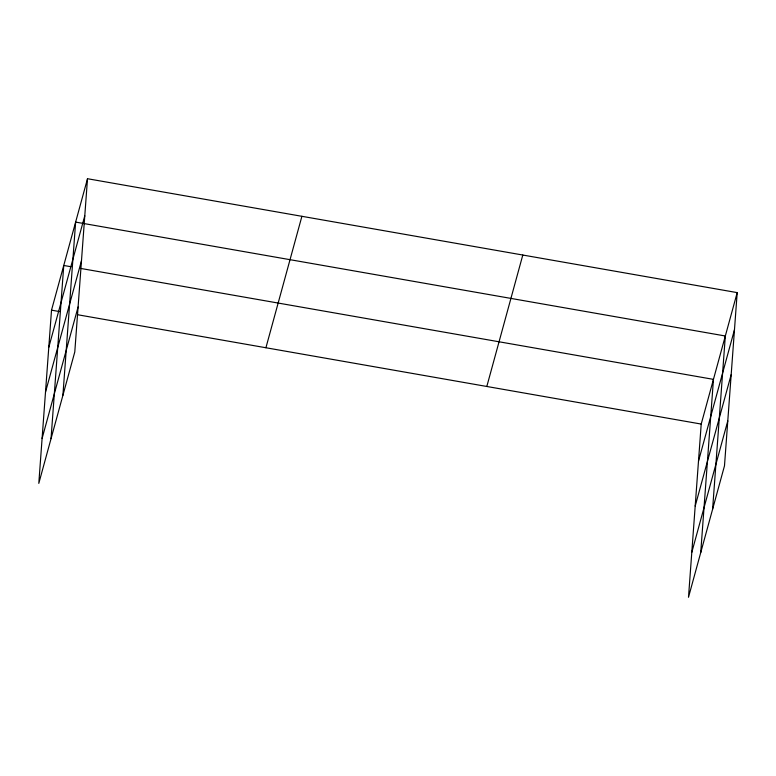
<?xml version="1.0" encoding="UTF-8"?>
<svg xmlns="http://www.w3.org/2000/svg" width="776" height="776" viewBox="0 0 776 776"><rect width="100%" height="100%" fill="white"/><g stroke="black" fill="none" stroke-linecap="round" stroke-linejoin="round"><path stroke-width="1.16" d="M87.504 178.722L51.517 310.157L38.8 483.38L74.787 351.935L87.504 178.722L737.2 292.62L724.483 465.842L688.496 597.278L701.213 424.065L737.2 292.62M51.032 438.692L63.758 265.47L70.897 266.721M62.904 395.314L75.631 222.091L725.327 335.998L712.601 509.211M700.728 552.59L713.454 379.367L80.432 268.389M48.801 347.25L84.778 215.815M45.493 392.171L81.48 260.736M42.098 438.459L78.085 307.015M265.916 347.745L301.903 216.31M486.814 386.477L522.801 255.032M698.497 461.157L734.474 329.713M695.199 506.078L731.176 374.633M691.794 552.357L727.781 420.922M51.517 310.157L59.859 311.622M77.726 314.755L701.213 424.065"/></g></svg>
